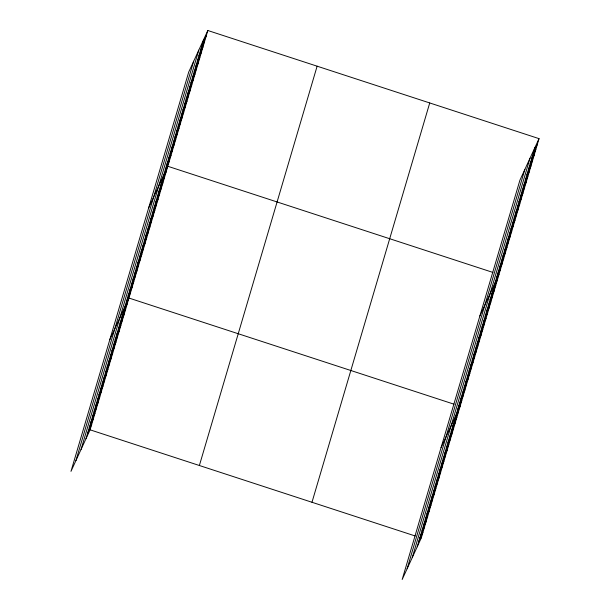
<?xml version="1.0" encoding="UTF-8"?>
<svg xmlns="http://www.w3.org/2000/svg" width="610" height="610" viewBox="0 0 610 610"><rect width="100%" height="100%" fill="white"/><g stroke="black" fill="none" stroke-linecap="round" stroke-linejoin="round"><path stroke-width="0.91" d="M75.937 460.58L193.683 61.252M81.046 449.463L198.791 50.142M86.01 438.682L203.755 39.353M207.827 30.5L188.719 72.041L70.974 471.362L90.082 429.821L207.827 30.5L539.026 138.638L421.281 537.959L402.173 579.5L519.918 180.179L539.026 138.638M199.379 465.506L317.124 66.185M311.985 502.274L429.73 102.953M407.137 568.711L524.875 169.389M412.246 557.601L529.991 158.28M417.209 546.812L534.947 147.49M202.154 44.789L206.226 35.929M200.553 50.218L204.625 41.358M198.952 55.647L203.023 46.795M197.35 61.076L201.422 52.224M195.749 66.513L199.821 57.653M194.148 71.942L198.219 63.082M192.547 77.371L196.618 68.518M190.945 82.8L195.017 73.947M189.344 88.229L193.416 79.376M187.743 93.665L191.814 84.805M186.141 99.094L190.213 90.242M184.54 104.523L188.612 95.671M182.939 109.952L187.011 101.1M181.338 115.389L185.409 106.529M179.736 120.818L183.808 111.965M178.135 126.247L182.207 117.394M176.534 131.676L180.606 122.823M174.933 137.113L179.004 128.252M173.331 142.542L177.403 133.689M171.73 147.971L175.802 139.118M170.129 153.4L174.201 144.547M168.528 158.836L172.6 149.976M166.926 164.265L170.998 155.405M165.318 169.694L169.397 160.842M148.688 207.812L167.796 166.271L492.918 272.426M162.1 180.613L166.172 171.761M160.483 186.103L164.555 177.251M158.867 191.601L162.939 182.741M157.243 197.091L161.314 188.231M155.626 202.581L159.698 193.721M154.01 208.071L158.081 199.218M152.386 213.561L156.457 204.708M150.769 219.051L154.841 210.198M149.153 224.541L153.224 215.688M147.528 230.031L151.6 221.178M145.912 235.521L149.984 226.668M144.296 241.011L148.367 232.158M142.671 246.509L146.743 237.648M141.055 251.999L145.127 243.138M139.438 257.489L143.51 248.628M137.814 262.979L141.886 254.118M136.198 268.469L140.269 259.616M134.581 273.959L138.653 265.106M132.957 279.449L137.036 270.596M131.341 284.939L135.412 276.086M129.724 290.429L133.796 281.576M128.1 295.919L132.179 287.066M126.483 301.409L130.555 292.556M109.83 339.587L128.939 298.046L454.061 404.201M123.243 312.396L127.322 303.536M121.626 317.886L125.698 309.026M120.01 323.376L124.082 314.516M118.386 328.866L122.465 320.014M116.769 334.356L120.841 325.504M115.153 339.846L119.225 330.994M113.536 345.336L117.608 336.484M111.912 350.826L115.984 341.974M110.296 356.316L114.367 347.464M108.679 361.806L112.751 352.954M107.055 367.304L111.127 358.444M105.438 372.794L109.51 363.934M103.822 378.284L107.894 369.424M102.198 383.774L106.27 374.914M100.581 389.264L104.653 380.411M98.965 394.754L103.037 385.901M97.341 400.244L101.412 391.391M95.724 405.734L99.796 396.881M94.108 411.224L98.179 402.371M92.484 416.714L96.555 407.861M90.867 422.204L94.939 413.351M89.251 427.701L93.322 418.841M87.626 433.191L91.706 424.331M533.346 152.919L537.425 144.067M531.745 158.348L535.824 149.496M530.143 163.785L534.223 154.925M528.542 169.214L532.621 160.361M526.941 174.643L531.02 165.79M525.34 180.072L529.419 171.219M523.738 185.509L527.818 176.648M522.137 190.938L526.216 182.085M520.536 196.367L524.615 187.514M518.935 201.796L523.014 192.943M517.333 207.232L521.413 198.372M515.732 212.661L519.812 203.801M514.131 218.09L518.21 209.238M512.53 223.519L516.609 214.667M510.928 228.956L515.008 220.096M509.327 234.385L513.407 225.525M507.726 239.814L511.805 230.961M506.125 245.243L510.196 236.39M504.523 250.672L508.595 241.819M502.922 256.108L506.994 247.248M501.321 261.537L505.393 252.685M499.72 266.966L503.791 258.114M498.118 272.395L502.19 263.543M496.517 277.832L500.589 268.972M479.887 315.95L498.988 274.409L497.257 273.837M493.299 288.751L497.371 279.898M491.683 294.241L495.755 285.388M490.059 299.731L494.13 290.878M488.442 305.221L492.514 296.368M486.826 310.711L490.897 301.858M485.202 316.201L489.281 307.348M483.585 321.699L487.657 312.838M481.969 327.189L486.04 318.329M480.344 332.679L484.424 323.818M478.728 338.169L482.8 329.308M477.111 343.659L481.183 334.806M475.487 349.149L479.567 340.296M473.871 354.639L477.943 345.786M472.254 360.129L476.326 351.276M470.63 365.619L474.71 356.766M469.014 371.109L473.086 362.256M467.397 376.599L471.469 367.746M465.773 382.096L469.853 373.236M464.157 387.586L468.228 378.726M462.54 393.076L466.612 384.216M460.924 398.566L464.995 389.714M459.299 404.056L463.371 395.204M457.683 409.546L461.755 400.694M441.03 447.725L460.138 406.184L458.4 405.62M454.442 420.526L458.514 411.674M452.826 426.016L456.898 417.164M451.209 431.506L455.281 422.654M449.585 437.004L453.657 428.144M447.969 442.494L452.041 433.634M446.352 447.984L450.424 439.124M444.728 453.474L448.8 444.614M443.112 458.964L447.183 450.111M441.495 464.454L445.567 455.601M439.871 469.944L443.943 461.091M438.254 475.434L442.326 466.581M436.638 480.924L440.71 472.071M435.014 486.414L439.093 477.561M433.397 491.904L437.469 483.051M431.781 497.402L435.853 488.541M430.157 502.892L434.236 494.031M428.54 508.382L432.612 499.521M426.924 513.872L430.995 505.011M425.3 519.362L429.379 510.509M423.683 524.852L427.755 515.999M422.067 530.342L426.138 521.489M420.442 535.832L424.522 526.979M418.826 541.322L422.898 532.469M90.082 429.821L415.212 535.976M419.543 537.395L421.281 537.959"/></g></svg>
